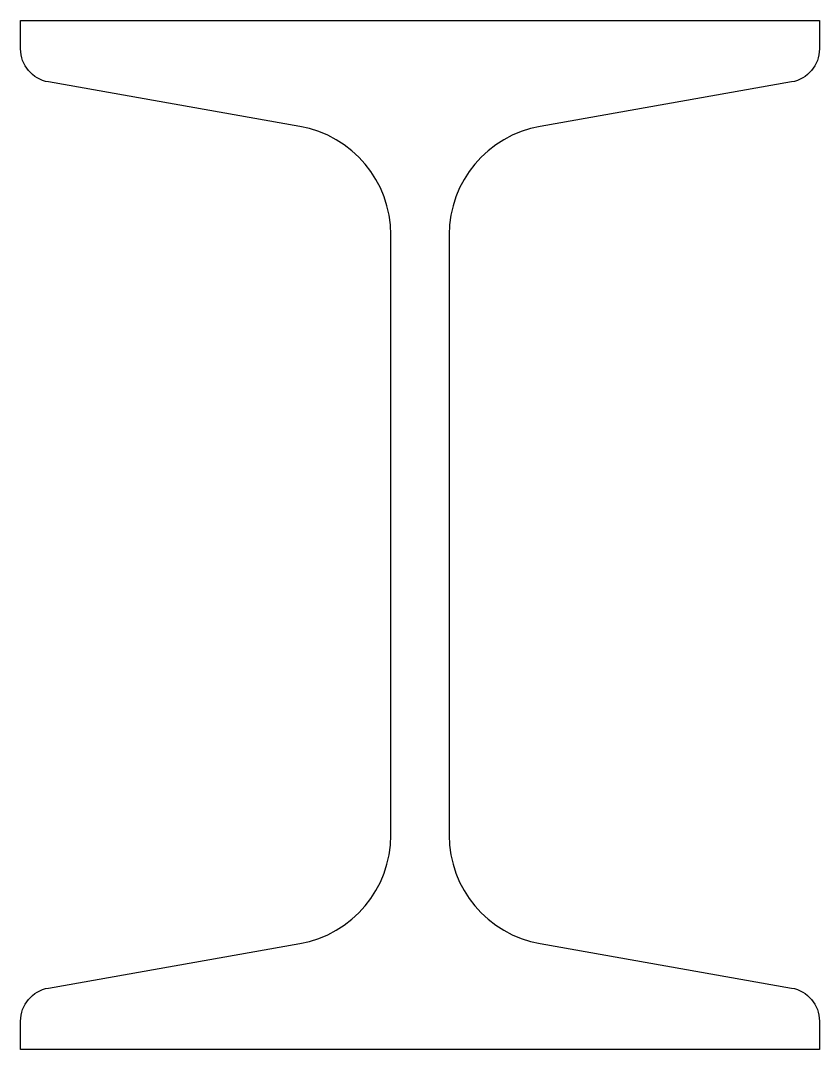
# Model space of a CAD drawing. Header units: inches. Extents: x -1.17 to 1.16, y -1.5 to 1.5.
import ezdxf

# ---------------------------------------------------------------- set-up
doc = ezdxf.new("R2010")
doc.units = ezdxf.units.IN
doc.layers.add('steel', color=7, linetype='Continuous')

msp = doc.modelspace()

# ---------------------------------------------------------------- linework, layer by layer
at = {"layer": 'steel'}
msp.add_lwpolyline([(1.165, 1.4176, -0.36397), (1.0839, 1.3209), (0.3507, 1.1916, 0.36397), (0.085, 0.875), (0.085, -0.875, 0.36397), (0.3507, -1.1916), (1.0839, -1.3209, -0.36397), (1.165, -1.4176), (1.165, -1.5), (-1.165, -1.5), (-1.165, -1.4176, -0.36397), (-1.0839, -1.3209), (-0.3507, -1.1916, 0.36397), (-0.085, -0.875), (-0.085, 0.875, 0.36397), (-0.3507, 1.1916), (-1.0839, 1.3209, -0.36397), (-1.165, 1.4176), (-1.165, 1.5), (1.165, 1.5)], format="xyb", close=True, dxfattribs=at)

doc.saveas('drawing.dxf')
